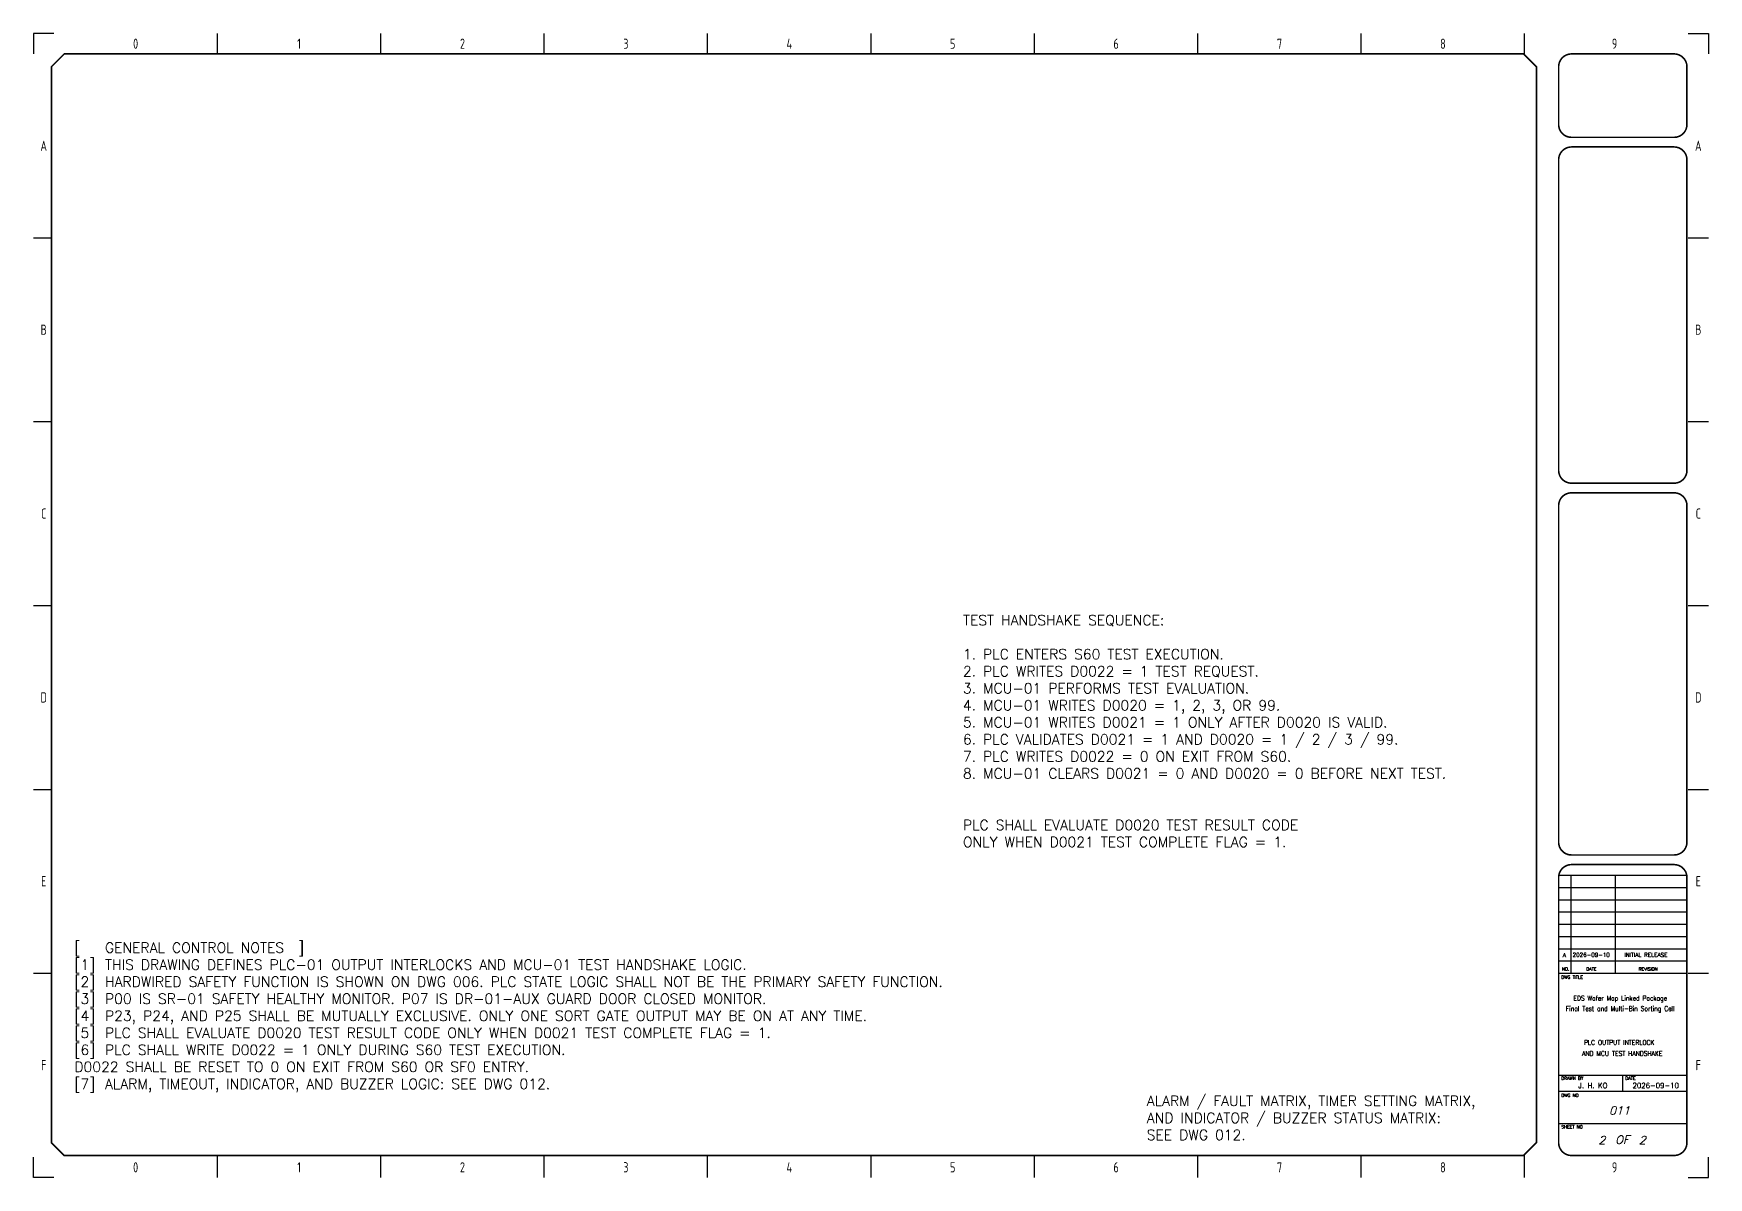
# Model space of a CAD drawing. Extents: x 5 to 415, y 5 to 285.
import ezdxf
from ezdxf.enums import TextEntityAlignment as Align

# ---------------------------------------------------------------- set-up
doc = ezdxf.new("R2010")
doc.units = 0
doc.header["$LTSCALE"] = 10
doc.layers.add('CTRL-CROSSREF', color=4, linetype='Continuous', lineweight=18)
doc.layers.add('CTRL-TEXT', color=9, linetype='Continuous', lineweight=18)
for name, color, linetype in [('SYMS', 7, 'Continuous'), ('TEXT_TITLE', 7, 'Continuous'), ('TITLE', 7, 'Continuous'), ('Title blocks', 7, 'Continuous')]:
    doc.layers.add(name, color=color, linetype=linetype)
doc.styles.add('ISO8', font='ISO8.shx', dxfattribs={"width": 0.8})
doc.styles.add('ITALIC', font='ITALIC')
doc.styles.add('ROMANS', font='romans')

# ---------------------------------------------------------------- blocks, each defined once
blk = doc.blocks.new('Title_blocks_A3')
at = {"layer": 'TITLE'}
for p, q in [((372.89, 276.86), (372.89, 259.33)), ((378.33, 79), (409.73, 79)), ((381.28, 79), (381.28, 55)), ((392.12, 79), (392.12, 55)), ((378.33, 76), (409.73, 76)), ((378.32, 73), (409.73, 73)), ((378.32, 70), (409.73, 70)), ((378.32, 67), (409.73, 67)), ((378.32, 64), (409.73, 64)), ((378.32, 61), (409.72, 61)), ((378.32, 58), (409.72, 58)), ((378.32, 55), (409.72, 55)), ((372.89, 13.53), (372.89, 37.81)), ((378.32, 30.02), (409.72, 30.02)), ((394.02, 26.1), (394.02, 30.02)), ((378.32, 26.1), (409.72, 26.1)), ((378.32, 18.24), (409.72, 18.24))]:
    blk.add_line(p, q, dxfattribs=at)
at = {"layer": 'TITLE', "const_width": 0.392}
blk.add_lwpolyline([(372.89, 13.53), (372.89, 276.86), (369.75, 280), (12.53, 280), (9.39, 276.86), (9.39, 13.53), (12.53, 10.39), (369.75, 10.39)], close=True, dxfattribs=at)
for points in [[(381.46, 280, 0.414214), (378.32, 276.86, 0.414214)], [(409.72, 276.86, 0.414214), (406.58, 280, 0.414214)], [(378.32, 262.73, 0.414214), (381.46, 259.59, 0.414214)], [(406.58, 259.59, 0.414214), (409.72, 262.73, 0.414214)], [(381.46, 257.23, 0.414214), (378.32, 254.09, 0.414214)], [(409.72, 254.09, 0.414214), (406.58, 257.23, 0.414214)], [(378.32, 178.08, 0.414214), (381.46, 174.94, 0.414214)], [(406.58, 174.94, 0.414214), (409.72, 178.08, 0.414214)], [(381.46, 172.58, 0.414214), (378.32, 169.44, 0.414214)], [(409.72, 169.44, 0.414214), (406.58, 172.58, 0.414214)], [(378.32, 87.08, 0.414214), (381.46, 83.94, 0.414214)], [(406.58, 83.94, 0.414214), (409.72, 87.08, 0.414214)], [(381.46, 81.58, 0.414214), (378.32, 78.44, 0.414214)], [(409.72, 78.44, 0.414214), (406.58, 81.58, 0.414214)], [(378.32, 13.53, 0.414214), (381.46, 10.39, 0.414214)], [(406.58, 10.39, 0.414214), (409.72, 13.53, 0.414214)]]:
    blk.add_lwpolyline(points, format="xyb", dxfattribs=at)
for points in [[(406.58, 280), (381.46, 280)], [(378.32, 276.86), (378.32, 262.73)], [(409.72, 276.86), (409.72, 262.73)], [(406.58, 259.59), (381.46, 259.59)], [(378.32, 254.09), (378.32, 178.08)], [(406.58, 257.23), (381.46, 257.23)], [(409.72, 254.09), (409.72, 178.08)], [(381.46, 174.94), (406.58, 174.94)], [(381.46, 172.58), (406.58, 172.58)], [(381.46, 83.94), (406.58, 83.94)], [(378.32, 78.44), (378.32, 13.53)], [(381.46, 81.58), (406.58, 81.58)], [(409.72, 78.44), (409.72, 13.53)], [(381.46, 10.39), (406.58, 10.39)]]:
    blk.add_lwpolyline(points, dxfattribs=at)
at = {"layer": 'TITLE', "color": 7, "const_width": 0.392}
for points in [[(378.32, 169.44), (378.32, 87.08)], [(409.72, 169.44), (409.72, 87.08)]]:
    blk.add_lwpolyline(points, dxfattribs=at)
at = {"layer": 'Title blocks', "color": 7}
for p, q in [((50, 280), (50, 285)), ((90, 280), (90, 285)), ((130, 280), (130, 285)), ((170, 280), (170, 285)), ((250, 280), (250, 285)), ((290, 280), (290, 285)), ((330, 280), (330, 285)), ((370, 280), (370, 285)), ((5, 235), (9.39, 235)), ((410, 235), (415, 235)), ((5, 190), (9.39, 190)), ((410, 190), (415, 190)), ((5, 100), (9.39, 100)), ((410, 100), (415, 100)), ((5, 55), (9.39, 55)), ((410, 55), (415, 55)), ((50, 5), (50, 10.39)), ((90, 5), (90, 10.39)), ((130, 5), (130, 10.39)), ((170, 5), (170, 10.39)), ((250, 5), (250, 10.39)), ((290, 5), (290, 10.39)), ((330, 5), (330, 10.39)), ((370, 5), (370, 10.64))]:
    blk.add_line(p, q, dxfattribs=at)
at = {"layer": 'Title blocks', "color": 2}
for p, q in [((210, 280), (210, 285)), ((5, 145), (9.39, 145)), ((410, 145), (415, 145)), ((210, 5), (210, 10.39))]:
    blk.add_line(p, q, dxfattribs=at)
at = {"layer": 'Title blocks'}
for points in [[(10, 285), (5, 285), (5, 280)], [(410, 285), (415, 285), (415, 280)], [(10, 5), (5, 5), (5, 10)], [(410, 5), (415, 5), (415, 10)]]:
    blk.add_lwpolyline(points, dxfattribs=at)
at = {"layer": 'TITLE', "color": 1, "style": 'ROMANS'}
for s, p in [('DWG TITLE', (378.97, 53.64)), ('DRAWN BY', (378.97, 28.91)), ('DATE', (394.67, 28.91)), ('DWG NO', (378.97, 24.72)), ('SHEET NO', (378.97, 17))]:
    blk.add_text(s, height=0.785, dxfattribs=at).set_placement(p)
at = {"layer": 'TITLE', "color": 1}
for s, height, style, p in [('NO.', 0.785, 'ROMANS', (380.02, 56.04)), ('DATE', 0.785, 'ROMANS', (386.32, 56.04)), ('REVISION', 0.785, 'ROMANS', (400.23, 56.04)), ('OF', 2, 'ITALIC', (393.89, 14.25))]:
    blk.add_text(s, height=height, dxfattribs=dict(at, style=style)).set_placement(p, align=Align.MIDDLE)
at = {"layer": 'TITLE', "color": 1, "style": 'ROMANS', "width": 0.8}
for tag, p in [('TITLE#1', (393.23, 44.81)), ('TITLE#2', (393.23, 42.27)), ('TITLE#3', (393.23, 39.73)), ('TITLE#4', (393.23, 37.18))]:
    blk.add_attdef(tag, text='', height=1.2, dxfattribs=at).set_placement(p, align=Align.CENTER)
at = {"layer": 'TITLE', "color": 1}
for tag, p, height, style in [('DRAWNBY', (383.14, 26.88), 1.25, 'ROMANS'), ('DATE', (396.4, 26.88), 1.25, 'ROMANS'), ('SHTS', (397.95, 13.15), 2, 'ITALIC')]:
    blk.add_attdef(tag, p, '', height=height, dxfattribs=dict(at, style=style))
at = {"layer": 'TITLE', "color": 1, "style": 'ITALIC'}
blk.add_attdef('DWG#', text='', height=2, dxfattribs=at).set_placement((393.23, 20.38), align=Align.CENTER)
blk.add_attdef('SH#', text='', height=2, dxfattribs=at).set_placement((389.77, 13.15), align=Align.RIGHT)
at = {"layer": 'TITLE', "color": 7, "flags": 9}
blk.add_attdef('WD_TB', (381.46, 10.39), '', height=1.57, dxfattribs=at)
at = {"layer": 'Title blocks', "style": 'ISO8', "width": 0.8}
for s, p in [('0', (30, 282.5)), ('1', (70, 282.5)), ('2', (110, 282.5)), ('3', (150, 282.5)), ('4', (190, 282.5)), ('5', (230, 282.5)), ('6', (270, 282.5)), ('7', (310, 282.5)), ('8', (350, 282.5)), ('9', (392, 282.5)), ('A', (7.5, 257.5)), ('A', (412.5, 257.5)), ('B', (7.5, 212.5)), ('B', (412.5, 212.5)), ('C', (7.5, 167.5)), ('C', (412.5, 167.5)), ('D', (7.5, 122.5)), ('D', (412.5, 122.5)), ('E', (7.5, 77.5)), ('E', (412.5, 77.5)), ('F', (7.5, 32.5)), ('F', (412.5, 32.5)), ('0', (30, 7.5)), ('1', (70, 7.5)), ('2', (110, 7.5)), ('3', (150, 7.5)), ('4', (190, 7.5)), ('5', (230, 7.5)), ('6', (270, 7.5)), ('7', (310, 7.5)), ('8', (350, 7.5)), ('9', (392, 7.5))]:
    blk.add_text(s, height=2.5, dxfattribs=at).set_placement(p, align=Align.MIDDLE)

msp = doc.modelspace()

# ---------------------------------------------------------------- block references
at = {"layer": 'SYMS'}
ref = msp.add_blockref('Title_blocks_A3', (0, 0), dxfattribs=at)
ref.add_attrib('TITLE#1', 'EDS Wafer Map Linked Package', dxfattribs={"layer": 'TITLE', "color": 1, "height": 1.2, "style": 'ROMANS', "width": 0.8}).set_placement((393.39, 48.29), align=Align.CENTER)
ref.add_attrib('DATE', '2026-09-10', (396.4, 26.88), dxfattribs={"layer": 'TITLE', "color": 1, "height": 1.25, "style": 'ROMANS'})
ref.add_attrib('DRAWNBY', 'J. H. KO', (383.14, 26.88), dxfattribs={"layer": 'TITLE', "color": 1, "height": 1.25, "style": 'ROMANS'})
ref.add_attrib('SH#', '2', dxfattribs={"layer": 'TITLE', "color": 1, "height": 2, "style": 'ITALIC'}).set_placement((389.77, 13.15), align=Align.RIGHT)
ref.add_attrib('TITLE#2', 'Final Test and Multi-Bin Sorting Cell', dxfattribs={"layer": 'TITLE', "color": 1, "height": 1.2, "style": 'ROMANS', "width": 0.8}).set_placement((393.39, 45.75), align=Align.CENTER)
ref.add_attrib('TITLE#3', 'PLC OUTPUT INTERLOCK', dxfattribs={"layer": 'TITLE', "color": 1, "height": 1.2, "style": 'ROMANS', "width": 0.8}).set_placement((393.14, 37.44), align=Align.CENTER)
ref.add_attrib('TITLE#4', 'AND MCU TEST HANDSHAKE', dxfattribs={"layer": 'TITLE', "color": 1, "height": 1.2, "style": 'ROMANS', "width": 0.8}).set_placement((393.89, 34.76), align=Align.CENTER)
ref.add_attrib('DWG#', '011', dxfattribs={"layer": 'TITLE', "color": 1, "height": 2, "style": 'ITALIC'}).set_placement((393.23, 20.38), align=Align.CENTER)
ref.add_attrib('SHTS', '2', (397.95, 13.15), dxfattribs={"layer": 'TITLE', "color": 1, "height": 2, "style": 'ITALIC'})

# ---------------------------------------------------------------- texts
at = {"insert": (12.5, 62.5), "char_height": 2.5, "width": 307.4702, "attachment_point": 1}
msp.add_mtext('\\pxi-3,l4,a0.52,t4;{\\Fromans|c129;[^IGENERAL CONTROL NOTES  ]\\P\\Fromans|c0;[\\Fromans|c129;1]^I\\Fromans|c0;THIS DRAWING DEFINES PLC-01 OUTPUT INTERLOCKS\\Fromans|c129; A\\Fromans|c0;ND MCU-01 TEST HANDSHAKE LOGIC.\\Fromans|c129;\\P\\Fromans|c0;[\\Fromans|c129;2]^I\\Fromans|c0;HARDWIRED SAFETY FUNCTION IS SHOWN ON DWG 006.\\Fromans|c129; \\Fromans|c0;PLC STATE LOGIC SHALL NOT BE THE PRIMARY SAFETY FUNCTION.\\Fromans|c129;\\P\\Fromans|c0;[\\Fromans|c129;3]^I\\Fromans|c0;P00 IS SR-01 SAFETY HEALTHY MONITOR.\\Fromans|c129; \\Fromans|c0;P07 IS DR-01-AUX GUARD DOOR CLOSED MONITOR.\\Fromans|c129;\\P\\Fromans|c0;[\\Fromans|c129;4]^I\\Fromans|c0;P23, P24, AND P25 SHALL BE MUTUALLY EXCLUSIVE.\\Fromans|c129; \\Fromans|c0;ONLY ONE SORT GATE OUTPUT MAY BE ON AT ANY TIME.\\Fromans|c129;\\P\\Fromans|c0;[\\Fromans|c129;5]^I\\Fromans|c0;PLC SHALL EVALUATE D0020 TEST RESULT CODE\\Fromans|c129; \\Fromans|c0;ONLY WHEN D0021 TEST COMPLETE FLAG = 1.\\Fromans|c129;\\P\\Fromans|c0;[\\Fromans|c129;6]^I\\Fromans|c0;PLC SHALL WRITE D0022 = 1 ONLY DURING S60 TEST EXECUTION.\\Fromans|c129;^J\\Fromans|c0;D0022 SHALL BE RESET TO 0 ON EXIT FROM S60 OR SF0 ENTRY.\\Fromans|c129;\\P\\Fromans|c0;[\\Fromans|c129;7]^I\\Fromans|c0;ALARM, TIMEOUT, INDICATOR, AND BUZZER LOGIC:\\Fromans|c129; \\Fromans|c0;SEE DWG 012.}', dxfattribs=at)
at = {"layer": 'CTRL-CROSSREF', "insert": (277.5, 25), "char_height": 2.5, "width": 105.875, "attachment_point": 1}
msp.add_mtext('{\\Fromans|c0;ALARM / FAULT MATRIX, TIMER SETTING MATRIX,^JAND INDICATOR / BUZZER STATUS MATRIX:^JSEE DWG 012.}', dxfattribs=at)
at = {"layer": 'CTRL-TEXT', "char_height": 2.5, "attachment_point": 1, "style": 'ROMANS'}
for s, insert, width in [('TEST HANDSHAKE SEQUENCE:^J^J1. PLC ENTERS S60 TEST EXECUTION.^J2. PLC WRITES D0022 = 1 TEST REQUEST.^J3. MCU-01 PERFORMS TEST EVALUATION.^J4. MCU-01 WRITES D0020 = 1, 2, 3, OR 99.^J5. MCU-01 WRITES D0021 = 1 ONLY AFTER D0020 IS VALID.^J6. PLC VALIDATES D0021 = 1 AND D0020 = 1 / 2 / 3 / 99.^J7. PLC WRITES D0022 = 0 ON EXIT FROM S60.^J8. MCU-01 CLEARS D0021 = 0 AND D0020 = 0 BEFORE NEXT TEST.', (232.5, 142.66), 161.0078), ('PLC SHALL EVALUATE D0020 TEST RESULT CODE^JONLY WHEN D0021 TEST COMPLETE FLAG = 1.', (232.5, 92.53), 120.015)]:
    msp.add_mtext(s, dxfattribs=dict(at, insert=insert, width=width))
at = {"layer": 'TEXT_TITLE', "char_height": 1, "attachment_point": 1}
for s, width, heights, insert in [('{\\Fromans|c0;A}', 0.7655, [0], (379.33, 59.93)), ('{\\Fromans|c129;2026-09-10}', 0.7655, [0], (381.75, 60)), ('{\\Fromans|c129;INITIAL RELEASE}', 12.6659, [1.71], (394.4, 59.98))]:
    msp.add_mtext_dynamic_manual_height_columns(s, width=width, gutter_width=12.5, heights=heights, dxfattribs=dict(at, insert=insert))

doc.saveas('drawing.dxf')
